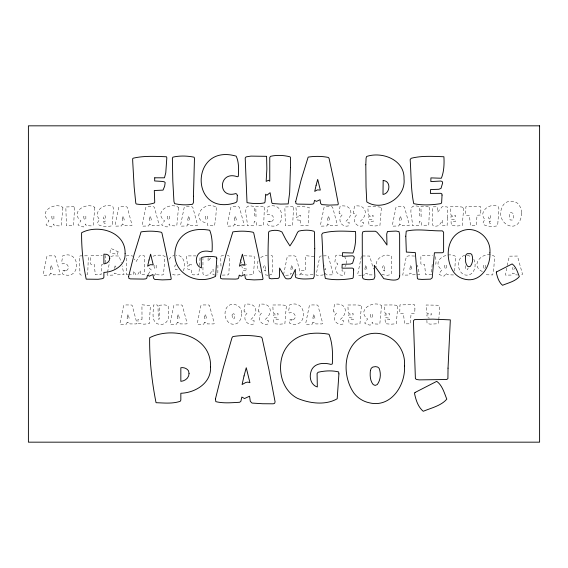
<?xml version="1.0" encoding="UTF-8"?>
<svg xmlns="http://www.w3.org/2000/svg" width="568" height="568" viewBox="0 0 568 568"><rect width="100%" height="100%" fill="white"/><g stroke="black" fill="none" stroke-linecap="round" stroke-linejoin="round"><path stroke-width="0.43" stroke-dasharray="2.84 2.13" d="M217.913 265.213L217.835 274.23L216.834 275.068M208.122 257.645L208.037 261.308L210.955 257.425M105.627 263.034L105.25 255.557M199.624 265.611L200.071 256.715L199.304 256.274M438.823 319.706L439.639 306.166L437.829 305.215L426.128 304.995L426.419 311.037L427.157 313.593L431.325 313.458L431.36 314.928L426.816 314.899L427.292 317.661L429.408 318.08M465.448 265.774L465.462 268.046L466.236 269.772L467.386 269.772L468.167 268.068M432.198 264.326L431.353 274.72L425.631 274.742L424.552 264.39L421.399 264.39L420.874 263.829L420.874 256.154L421.399 255.628L432.546 255.38M199.411 268.664L198.601 274.805L193.326 274.876L191.239 274.103L191.416 269.409L187.916 269.246L187.277 267.691L187.312 265.973L191.274 265.583L191.239 264.326L187.348 264.326L186.531 255.905L195.889 255.898M454.649 271.071L455.628 256.381C446.973 250.907 430.501 261.259 441.84 269.935L438.965 273.719L439.405 274.649L443.942 276.176L446.746 273.087L446.746 274.209L447.364 274.77L453.512 274.947M438.759 320.558L438.198 323.76L430.082 324.129L427.051 323.448L426.873 320.324M346.629 263.566L346.707 260.329L344.712 256.892M148.283 274.067L151.258 269.935L148.582 267.493M107.395 273.045L107.082 274.699L107.608 275.26L113.671 275.054L114.374 273.087L115.808 273.755L116.582 273.336L117.214 274.827L124.016 274.649L122.12 265.902M107.551 272.221L109.532 262.281M283.574 274.699L287.294 256.466L288.359 255.962L294.025 255.82L295.878 256.367L300.614 273.861L300.507 274.649L299.911 274.841L296.439 274.947M506.635 268.082L505.499 275.118L511.96 275.054L512.663 273.087L514.097 273.755L514.871 273.336L515.503 274.827L517.625 274.94M114.409 268.565L115.318 264.951L115.95 267.287M512.975 267.23L512.556 269.232L514.8 269.757L514.423 268.11M361.347 256.466L357.634 274.699L358.159 275.26L361.191 275.246M507.103 265.604L509.382 256.168L517.427 256.047L522.411 273.861L522.304 274.649L520.43 274.926M258.035 260.925C256.509 264.908 257.347 269.885 260.598 272.789M183.215 270.801C186.453 264.944 183.918 254.961 176.052 255.174M342.156 269.246L342 270.893L344.996 271.582L344.414 274.947C337.626 276.957 332.692 269.125 337.79 264.148L337.385 263.254L334.843 262.43L335.724 255.522L337.442 254.925L341.822 255.451M154.098 275.75L156.172 273.087L156.172 274.209L156.782 274.77L162.15 275.019L163.477 274.529L165.047 256.381C161.34 254.563 156.647 254.89 152.827 256.274M169.058 259.278L171.124 256.779L174.17 255.359M177.273 269.09L176.811 269.772L175.661 269.772L174.887 268.046L174.873 265.774L176.151 264.638M344.946 266.662L345.997 265.199M110.796 256.466L113.352 255.841L119.138 256.047L121.225 262.721M323.199 274.557L322.709 275.054L319.678 275.246L316.646 275.26L316.12 274.699L319.834 256.466L320.906 255.962L326.564 255.82L328.425 256.367L333.196 274.316L332.457 274.841L327.161 274.926L325.897 274.557L325.62 273.336L325.272 273.634M260.691 257.56L263.545 255.998L267.201 255.373M66.349 270.652C71.007 268.231 66.854 261.635 62.366 263.9L61.841 263.374L61.898 260.712L62.828 255.664C81.146 249.522 81.188 281.203 62.892 274.209L62.473 273.684L62.579 270.844L66.349 270.652A4.43 4.43 0 0 1 63.58 270.794M271.518 221.555C276.183 219.134 272.029 212.538 267.542 214.803L267.017 214.278L267.066 211.615L267.997 206.567C286.322 200.419 286.364 232.106 268.068 225.113L267.649 224.587L267.748 221.747L271.518 221.555A4.43 4.43 0 0 1 268.749 221.69M293.28 319.748C297.937 317.327 293.784 310.731 289.297 312.996L288.771 312.471L288.828 309.808L289.751 304.76C308.076 298.619 308.119 330.299 289.822 323.306L289.403 322.78L289.51 319.94L293.28 319.748A4.43 4.43 0 0 1 290.511 319.89M313.025 274.557L307.664 275.089L302.148 274.557L301.736 274.28L301.494 270.808L302.02 270.283L305.662 270.425L305.634 255.692L314.061 256.509M86.876 274.912L87.72 273.826L88.352 256.573L87.529 255.806L80.18 255.877L79.513 256.537L79.939 274.28L81.075 275.118L82.878 275.089M464.745 255.359C454.414 257.78 457.545 277.241 468.508 274.969A7.505 7.505 0 0 0 472.817 272.313C475.743 268.188 476.062 261.94 472.853 257.872M435.386 264.255L435.912 263.729L435.997 261.642L435.564 255.557M269.189 275.175L272.186 273.968L272.484 268.004L272.462 256.438L272.235 255.785L270.098 255.33M362.419 255.962L369.69 256.047L373.474 269.083M223.586 255.699L221.364 255.877L220.696 256.537L221.009 268.004M102.829 264.255L101.885 264.326L101.04 274.72L95.317 274.742L94.238 264.39L91.086 264.39L90.56 263.829L90.56 256.154L91.086 255.628L102.233 255.38M361.951 275.196L364.223 275.054L364.926 273.087L366.36 273.755L367.134 273.336L367.766 274.827L372.693 274.926M128.574 274.834L133.693 274.316L133.87 271.021L135.83 274.734L137.57 274.77L140.182 270.496L140.672 274.628L144.315 274.578L144.776 263.41L144.336 255.806L139.778 255.699L136.043 261.656L134.339 259.029M285.619 275.253L290.17 275.054L290.866 273.087L291.746 273.563M244.084 255.77L253.03 256.118L254.833 257.063L253.399 274.663L246.015 275.047M222.258 275.118L228.059 274.912L228.897 273.826L229.529 256.573L228.705 255.806L227.349 255.735M242.564 265.618L246.562 265.831L246.526 264.354M215.087 275.153L212.964 274.55L213.121 269.409L209.301 274.77C207.583 274.976 203.174 276.417 202.954 273.684L202.954 258.397M267.975 275.26L264.014 274.663M467.251 255.231L471.625 256.743M127.772 274.841L126.714 274.72L126.33 273.897L126.224 256.189L126.877 255.557L129.312 255.38L132.955 256.154M414.661 256.047L408.882 255.841L406.319 256.466L402.733 275.118L409.194 275.054L409.897 273.087L411.331 273.755L412.105 273.336L412.737 274.827L419.539 274.649L417.445 265.1M172.523 274.245L174.206 274.926L177.926 274.969A7.505 7.505 0 0 0 181.022 273.527M482.374 271.582C468.621 264.944 484.135 249.537 494.536 256.374L493.904 267.216L492.719 274.947L486.336 274.77L485.633 274.209L485.633 272.903M381.831 274.152C384.692 275.352 388.597 276.005 391.21 273.968L391.636 261.834L391.267 255.785C384.373 253.278 374.631 258.227 376.463 266.491M324.477 269.161L325.549 269.757L324.569 265.732M148.418 274.351L148.823 274.649M242.55 274.649L242.16 270.737L246.739 270.567L246.668 269.019L242.493 268.565L241.826 266.356M241.62 261.94L241.876 263.176M168.298 311.086C170.379 318.932 165.856 327.026 157.066 323.689C150.832 320.281 153.793 310.661 153.367 305.03L155.994 304.76L157.975 305.279L158.316 319.131L159.083 319.195L159.395 318.364L159.43 305.215L164.535 304.902L168.163 305.534L168.298 311.086M447.47 217.785L447.101 225.709L442.806 225.815L442.685 220.306L438.865 225.674C437.147 225.879 432.738 227.321 432.518 224.587L432.802 206.844L437.395 206.773L437.601 212.212L442.216 206.688L447.279 206.937L447.47 217.785M414.924 308.651L414.69 313.216L411.104 313.422L410.266 323.817L404.537 323.845L403.465 313.493L400.305 313.493L399.78 312.933L399.95 304.888L414.47 304.654L414.924 308.651M480.869 210.458L480.635 215.024L477.049 215.222L476.204 225.624L470.481 225.645L469.402 215.293L466.25 215.293L465.725 214.732L465.888 206.695L480.414 206.461L480.869 210.458M74.522 207.476L73.627 225.553L66.435 225.794L65.824 206.986L73.691 206.709L74.522 207.476M142.007 317.697L141.972 319.521L137.932 319.514L138.045 323.377L143.974 324.186L149.334 323.661L150.371 305.605L141.936 304.789L142.007 317.697M264.383 207.299L263.666 225.162L256.672 225.255L256.218 221.783L255.728 222.202L254.429 221.186L253.498 225.517L247.194 225.674C248.067 218.261 240.214 202.251 254.201 206.617L254.57 216.593L255.06 216.209L256.005 216.664L255.827 206.638L262.104 206.546L264.383 207.299M293.521 207.476L292.626 225.553L285.441 225.794L284.824 206.986L292.697 206.709L293.521 207.476M300.749 220.306L300.728 225.29L304.434 225.901L308.147 225.425L309.198 207.384L303.781 206.724L295.871 206.809L296.688 215.229L300.579 215.222L300.614 216.486L296.404 217.154L297.071 219.922L300.749 220.306M429.5 207.299L428.776 225.162L421.783 225.255L421.328 221.783L420.838 222.202L419.539 221.186L418.609 225.517L412.311 225.674C413.177 218.261 405.325 202.251 419.312 206.617L419.681 216.593L420.171 216.209L421.115 216.664L420.945 206.638L427.221 206.546L429.5 207.299M118.123 251.809L117.32 254.471L110.831 252.895L110.057 252.192L110.391 248.777L111.442 248.685L118.123 251.809M216.458 207.618L215.691 218.119L214.498 225.851L208.115 225.674L207.412 225.113L207.412 223.146C189.421 220.341 203.174 199.474 216.323 207.277L216.458 207.618M244.084 310.128L244.155 311.896L246.036 312.073L246.974 313.245C241.876 318.229 246.81 326.053 253.598 324.044L254.18 320.679L251.688 320.359L250.971 319.344C259.306 312.734 256.757 302.275 245.078 304.306L244.084 310.128M258.461 310.128L258.532 311.896L260.414 312.073L261.358 313.245C256.253 318.229 261.188 326.053 267.982 324.044L268.558 320.679L266.072 320.359L265.348 319.344C273.684 312.734 271.135 302.275 259.455 304.306L258.461 310.128M333.53 310.128L333.601 311.896L335.482 312.073L336.419 313.245C331.321 318.229 336.256 326.053 343.051 324.044L343.626 320.679L341.134 320.359L340.417 319.344C348.752 312.734 346.203 302.275 334.524 304.306L333.53 310.128M339.124 211.928L339.195 213.703L341.077 213.88L342.021 215.052C336.916 220.029 341.858 227.86 348.645 225.851L349.228 222.486L346.736 222.166L346.019 221.151C354.347 214.541 351.805 204.082 340.118 206.113L339.124 211.928M353.509 211.928L353.58 213.703L355.454 213.88L356.399 215.052C351.294 220.029 356.235 227.86 363.023 225.851L363.605 222.486L361.113 222.166L360.396 221.151C368.731 214.541 366.183 204.082 354.503 206.113L353.509 211.928M265.732 270.07L265.696 270.986C262.771 270.602 262.366 265.526 265.625 265.412L265.732 270.07M384.763 270.07L384.728 270.986C381.803 270.602 381.398 265.526 384.657 265.412L384.763 270.07M286.322 306.166L284.88 323.76L279.69 324.186L274.032 323.746L273.641 319.834L278.221 319.663L278.199 318.854L278.15 318.115L273.975 317.661L273.492 314.899L278.043 314.928L278.008 313.458L273.84 313.593L273.101 311.037L272.81 304.995L281.707 304.952L284.511 305.215L286.322 306.166M361.383 306.166L359.949 323.76L354.759 324.186L349.1 323.746L348.709 319.834L353.289 319.663L353.268 318.854L353.218 318.115L349.043 317.661L348.56 314.899L353.111 314.928L353.076 313.458L348.901 313.593L348.17 311.037L347.879 304.995L356.775 304.952L359.579 305.215L361.383 306.166M381.362 207.966L379.928 225.567L374.738 225.986L369.072 225.553L368.689 221.641L373.261 221.463L373.247 220.661L373.197 219.922L369.022 219.468L368.54 216.706L373.091 216.735L373.055 215.258L368.88 215.4L368.142 212.844L367.858 206.802L376.754 206.759L379.559 207.022L381.362 207.966M397.749 306.166L396.308 323.76L391.118 324.186L385.459 323.746L385.068 319.834L389.648 319.663L389.627 318.854L389.577 318.115L385.402 317.661L384.919 314.899L389.47 314.928L389.435 313.458L385.267 313.593L384.529 311.037L384.238 304.995L393.134 304.952L395.939 305.215L397.749 306.166M463.687 207.966L462.253 225.567L457.062 225.986L451.397 225.553L451.013 221.641L455.593 221.463L455.571 220.661L455.522 219.922L451.347 219.468L450.864 216.706L455.415 216.735L455.38 215.258L451.205 215.4L450.474 212.844L450.183 206.802L459.079 206.759L461.883 207.022L463.687 207.966M62.913 207.618L61.209 225.425L59.881 225.922L54.514 225.674L53.903 225.113L53.903 223.991L51.525 226.973L47.833 226.114L46.029 224.829L48.99 220.838C37.651 212.162 54.13 201.81 62.778 207.284L62.913 207.618M94.856 207.618L93.152 225.425L91.824 225.922L86.457 225.674L85.846 225.113L85.846 223.991L83.468 226.973L79.783 226.114L77.972 224.829L80.94 220.838C69.594 212.162 86.073 201.81 94.721 207.284L94.856 207.618M112.542 221.676L112.265 225.29L111.718 225.865C107.785 226.831 92.272 226.98 99.627 219.681C92.144 211.75 104.959 201.839 112.947 206.844L113.472 208.633L112.542 221.676M178.515 207.618L176.818 225.425L175.484 225.922L170.116 225.674L169.505 225.113L169.505 223.991L167.127 226.973L163.442 226.114L161.631 224.829L164.599 220.838C153.254 212.162 169.733 201.81 178.387 207.284L178.515 207.618M381.547 305.811L379.85 323.625L378.515 324.115L373.148 323.866L372.537 323.306L372.537 322.184L370.159 325.166L366.474 324.307L364.663 323.029L367.631 319.031C356.285 310.355 372.764 300.003 381.419 305.477L381.547 305.811M497.966 221.676L497.682 225.29L497.142 225.865C493.201 226.831 477.688 226.98 485.044 219.681C477.56 211.75 490.376 201.839 498.363 206.844L498.889 208.633L497.966 221.676M241.712 313.735L241.116 318.101L239.412 321.417A7.505 7.505 0 0 1 235.109 324.072C226.092 325.911 222.287 313.032 227.143 307.004C232.184 300.827 242.77 305.996 241.712 313.735M521.673 213.014C520.153 238.205 491.632 222.62 503.532 204.636A9.244 9.244 0 0 1 508.772 201.434L513.472 201.427A9.656 9.656 0 0 1 518.868 204.565L520.955 208.3L521.673 213.014M232.049 314.871L232.369 318.172L233.434 319.102L234.456 318.186L234.797 314.871L234.556 314.21L233.334 313.735L232.049 314.871M509.212 214.335L509.716 219.063L510.447 220.022L512.265 220.036L513.479 217.665L513.515 214.335L513.138 213.348L511.221 212.631A1.86 1.86 0 0 0 509.212 214.335M103.262 216.933L103.362 218.502L105.343 219.397L105.236 215.819L104.043 215.925L103.262 216.933M488.679 216.933L488.778 218.502L490.759 219.397L490.653 215.819L489.46 215.925L488.679 216.933M50.445 273.087L49.75 275.054L43.679 275.26L43.154 274.699L46.874 256.466L49.43 255.841L54.656 255.891L55.465 256.367L60.229 274.316L59.491 274.841L53.285 274.827L52.661 273.336L51.887 273.755L50.445 273.087M122.283 223.991L121.58 225.95L115.517 226.163L114.984 225.602L118.705 207.37L121.261 206.738L126.486 206.795L127.296 207.27L132.06 225.219L131.329 225.744L125.123 225.723L124.491 224.239L123.717 224.658L122.283 223.991M127.175 322.184L126.472 324.15L120.409 324.356L119.883 323.796L123.597 305.57L126.16 304.938L131.386 304.988L132.188 305.463L136.959 323.412L136.221 323.938L130.015 323.923L129.383 322.432L128.617 322.851L127.175 322.184M149.412 223.991L148.709 225.95L142.646 226.163L142.121 225.602L145.841 207.37L148.397 206.738L153.623 206.795L154.425 207.27L159.196 225.219L158.458 225.744L152.252 225.723L151.62 224.239L150.854 224.658L149.412 223.991M187.781 223.991L187.078 225.95L181.007 226.163L180.482 225.602L184.202 207.37L186.758 206.738L191.984 206.795L192.793 207.27L197.557 225.219L196.826 225.744L190.614 225.723L189.989 224.239L189.215 224.658L187.781 223.991M177.351 322.184L176.648 324.15L170.585 324.356L170.059 323.796L173.772 305.57L176.336 304.938L181.561 304.988L182.364 305.463L187.135 323.412L186.396 323.938L180.191 323.923L179.559 322.432L178.792 322.851L177.351 322.184M204.487 322.184L203.784 324.15L197.721 324.356L197.195 323.796L200.909 305.57L203.472 304.938L208.69 304.988L209.5 305.463L214.264 323.412L213.532 323.938L207.327 323.923L206.695 322.432L205.921 322.851L204.487 322.184M234.442 223.991L233.746 225.95L227.676 226.163L227.15 225.602L230.871 207.37L233.427 206.738L238.652 206.795L239.455 207.27L244.226 225.219L243.487 225.744L237.282 225.723L236.65 224.239L235.883 224.658L234.442 223.991M312.933 322.184L312.237 324.15L306.166 324.356L305.641 323.796L309.361 305.57L311.917 304.938L317.143 304.988L317.945 305.463L322.716 323.412L321.978 323.938L315.772 323.923L315.141 322.432L314.374 322.851L312.933 322.184M327.637 223.991L326.941 225.95L320.87 226.163L320.345 225.602L324.065 207.37L326.621 206.738L331.847 206.795L332.656 207.27L337.42 225.219L336.682 225.744L330.477 225.723L329.852 224.239L329.078 224.658L327.637 223.991M399.56 223.991L398.857 225.95L392.793 226.163L392.261 225.602L395.981 207.37L398.537 206.738L403.763 206.795L404.572 207.27L409.336 225.219L408.605 225.744L402.4 225.723L401.768 224.239L400.994 224.658L399.56 223.991M205.218 216.749L205.694 219.028L207.412 219.745L207.412 215.854L205.218 216.749M483.439 265.845L483.915 268.124L485.633 268.849L485.633 264.951L483.439 265.845M50.765 267.23L50.346 269.232L52.59 269.757L51.397 264.951L50.765 267.23M122.596 218.133L122.177 220.136L124.42 220.661L123.228 215.854L122.596 218.133M127.495 316.333L127.069 318.329L129.312 318.854L128.119 314.054L127.495 316.333M149.732 218.133L149.306 220.136L151.549 220.661L150.364 215.854L149.732 218.133M188.093 218.133L187.674 220.136L189.918 220.661L188.725 215.854L188.093 218.133M177.67 316.333L177.244 318.329L179.488 318.854L178.295 314.054L177.67 316.333M204.799 316.333L204.381 318.329L206.624 318.854L205.431 314.054L204.799 316.333M234.761 218.133L234.335 220.136L236.579 220.661L235.393 215.854L234.761 218.133M291.185 267.23L290.766 269.232L293.01 269.757L291.817 264.951L291.185 267.23M327.956 218.133L327.537 220.136L329.781 220.661L328.588 215.854L327.956 218.133M313.252 316.333L312.826 318.329L315.07 318.854L313.884 314.054L313.252 316.333M365.238 267.23L364.819 269.232L367.063 269.757L365.87 264.951L365.238 267.23M399.872 218.133L399.453 220.136L401.697 220.661L400.504 215.854L399.872 218.133M410.21 267.23L409.791 269.232L412.034 269.757L410.841 264.951L410.21 267.23M51.695 216.678L52.142 218.914L53.903 219.717L53.903 215.854L51.695 216.678M83.638 216.678L84.085 218.914L85.846 219.717L85.846 215.854L83.638 216.678M153.963 265.774L154.411 268.011L156.172 268.813L156.172 264.951L153.963 265.774M167.297 216.678L167.745 218.914L169.505 219.717L169.505 215.854L167.297 216.678M370.329 314.871L370.776 317.107L372.537 317.91L372.537 314.054L370.329 314.871M444.538 265.774L444.985 268.011L446.746 268.813L446.746 264.951L444.538 265.774M103.731 221.57L104.114 223.082A1.903 1.903 0 0 0 105.414 223.288L105.378 221.044L103.731 221.57M489.147 221.57L489.531 223.082A1.903 1.903 0 0 0 490.83 223.288L490.795 221.044L489.147 221.57"/><path stroke-width="0.85" d="M290.44 167.638L289.652 192.659L288.182 203.919L280.755 204.097L272.427 203.529L271.859 202.783L270.105 192.701L266.861 195.243L265.632 194.192L265.022 202.08L264.496 202.868C258.845 204.04 252.661 203.642 247.009 202.648L245.213 157.996L246.086 156.896L250.907 156.108L266.598 156.328L266.861 169.037L266.158 181.398L268.529 180.255L269.757 181.22L269.757 157.379L270.673 156.285C276.971 154.851 283.787 155.234 290.014 156.818L290.44 157.379L290.44 167.638M314.736 248.734L314.21 276.517L313.245 278.576C307.508 278.867 301.239 279.726 295.807 277.567L295.282 275.728L295.367 269.331L291.334 277.66L290.461 278.625L288.09 278.888L286.123 278.71L285.022 277.66L279.591 268.018L279.371 277.219L278.363 278.356L271.263 278.796L269.246 278.228C267.592 263.091 267.968 247.534 268.636 232.255L269.204 231.29C273.18 229.99 278.334 229.728 281.955 231.992L285.683 239.27L289.936 245.93L294.181 239.355L297.646 232.17L298.917 231.069C303.802 229.955 309.34 229.742 314.069 231.29L314.473 232.255L314.736 248.734M193.454 196.251L193.404 202.698L192.573 204.231C186.766 205.261 180.283 204.991 174.603 203.614L173.95 201.555L172.807 180.823L172.374 158.429L172.885 157.158C179.637 155.547 187.312 155.795 194.107 157.201L194.462 158.344L193.454 196.251M405.793 236.203L406.34 252.085L415.3 252.59L417.409 278.576L418.282 279.151L421.967 279.413L430.551 279.151L432.22 277.83L434.413 252.767L442.302 252.767L443.26 252.369L443.615 251.361L443.615 232.17L442.302 230.849C430.445 231.141 417.757 228.471 406.234 231.141L405.793 236.203M365.813 164.784L366.033 187.007L366.779 201.903C382.179 211.992 406.127 197.877 404.025 178.941C404.877 159.878 382.278 151.23 366.644 156.463L366.076 158.082L365.813 164.784M448.031 368.156L447.911 378.65L446.682 379.509L419.383 379.878L416.557 379.509L415.393 378.65L413.433 320.735L414.534 319.628L432.816 319.138L450.332 319.869L448.031 368.156M237.325 195.42L237.062 201.207L236.011 202.52C189.407 218.183 189.662 142.76 236.181 156.15C239.093 162.299 238.652 169.825 238.311 176.421L237.325 176.747C218.595 169.995 216.955 199.226 235.748 193.581L236.799 194.107L237.325 195.42M353.665 269.857L353.225 277.66L352.487 278.405C343.647 279.818 334.105 280.365 325.357 278.448C322.368 264.148 322.88 249.075 321.765 234.449L322.723 233.086C333.338 230.331 344.74 231.176 355.532 231.531C355.916 238.574 355.689 246.377 352.962 253.03L342.532 252.675L342.447 256.36L352.437 255.834L353.821 256.296L354.283 257.673L352.614 263.197L350.47 264.049L342.184 264.333L342.007 268.188L352.352 268.103L353.445 268.629L353.665 269.857M442.046 195.065L441.613 202.868L440.867 203.614C432.028 205.034 422.485 205.573 413.738 203.656C410.749 189.364 411.26 174.284 410.146 159.658L411.111 158.302C421.719 155.547 433.121 156.392 443.913 156.747C444.297 163.783 444.07 171.586 441.35 178.238L430.92 177.891L430.828 181.568L440.825 181.043L442.202 181.504L442.664 182.889L440.995 188.406L438.851 189.265L430.565 189.549L430.388 193.404L440.732 193.319L441.826 193.844L442.046 195.065M154.737 177.805L154.645 180.958L162.668 181.44L164.542 181.93L165.167 182.619L164.642 186.219L163.037 190.117L154.297 190.514L154.737 202.258L154.354 202.961C148.667 204.892 142.213 204.913 136.327 204.011L135.802 203.309L134.14 186.829L132.734 161.759L132.649 158.784L133.175 158.202C143.974 155.625 155.554 156.377 166.502 156.768L166.829 157.819L165.778 172.764L164.464 177.812L154.737 177.805M383.166 180.517L382.988 194.455C390.301 193.511 391.316 180.816 383.166 180.517M216.799 258.554L215.577 276.346C194.22 287.11 167.418 269.679 176.705 244.616A22.677 22.677 0 0 1 185.104 233.895C192.282 228.996 201.413 228.847 209.706 230.239C212.368 236.749 212.425 244.538 212.091 251.475L211.104 251.801C205.651 250.225 198.154 250.879 196.684 257.545C195.527 261.543 197.06 266.633 201.377 267.926L201.2 258.284L201.945 257.411C206.645 256.274 211.885 256.033 216.585 257.148L216.799 258.554M338.918 373.865L337.2 398.771C325.457 405.545 309.56 403.465 297.412 398.303C281.976 390.259 277.234 369.96 282.779 354.354A31.751 31.751 0 0 1 294.543 339.352C304.597 332.486 317.377 332.28 328.978 334.232C332.72 343.349 332.791 354.247 332.323 363.953L330.945 364.415C323.313 362.206 312.819 363.122 310.76 372.452C309.141 378.054 311.285 385.182 317.327 386.993L317.079 373.495L318.123 372.267C324.704 370.677 332.039 370.343 338.613 371.898L338.918 373.865M399.687 275.991C399.595 282.829 387.717 279.144 383.819 278.71L374.269 265.299L374.88 276.694L373.957 279.058C370.514 279.946 366.58 280.045 363.222 278.796L362.476 277.354L362.349 275.203L362.256 234.009L362.789 231.858L365.061 231.29L375.448 231.247L376.982 232.255L382.378 238.432L386.978 245.049L386.716 234.009L387.504 231.467L396.095 231.069L398.985 231.645L399.645 234.712L399.687 275.991M404.473 365.891C405.786 385.139 390.89 408.186 369.299 402.79A26.256 26.256 0 0 1 354.226 393.496C341.865 376.463 342.554 346.104 363.484 336.007C384.11 326.273 406.297 343.959 404.473 365.891M489.893 252.852C490.837 266.598 480.194 283.063 464.773 279.215A18.751 18.751 0 0 1 454.002 272.576C445.177 260.407 445.667 238.723 460.62 231.51C474.969 224.438 491.505 237.424 489.893 252.852M370.393 370.599C369.882 375.363 370.009 380.745 373.211 384.6L375.143 385.402L377.244 384.586C380.659 380.07 381.149 373.481 379.133 368.284L377.649 367.042L375.512 366.623L372.842 367.042L371.216 368.284L370.393 370.599M465.547 256.218L465.618 261.947L466.406 264.51L467.563 266.222L468.948 266.79L470.446 266.207C472.888 262.984 473.236 258.277 471.795 254.563L470.73 253.676L467.301 253.676L466.143 254.563L465.547 256.218M125.095 253.555C125.769 265.079 114.211 272.1 103.887 272.399L103.887 277.305L103.447 278.142L102.133 278.71L98.101 279.279L86.18 279.151C83.162 263.957 81.401 248.109 81.622 232.724C97.994 223.984 125.897 231.687 125.095 253.555M210.529 366.871C211.481 383.002 195.293 392.836 180.837 393.255L180.837 400.128L180.226 401.292C172.551 403.954 164.06 402.953 156.051 402.705C151.826 381.44 149.356 359.246 149.668 337.711C172.722 325.954 211.665 335.716 210.529 366.871M128.617 276.431L128.879 278.405L130.363 278.888L143.597 279.101L145.877 278.838L146.757 278.185L147.46 275.118L149.384 276.169L152.977 274.5L153.502 278.185L154.73 279.413L162.313 279.896L170.883 279.584L171.209 278.533L166.871 255.792L161.923 232.958L161.177 232.213C154.645 230.899 147.623 230.856 141.056 231.907L134.112 254.542L128.617 276.431M220.412 276.431L220.675 278.405L222.166 278.888L235.4 279.101L237.68 278.838L238.56 278.185L239.256 275.118L241.187 276.169L244.78 274.5L245.305 278.185L246.533 279.413L254.116 279.896L262.686 279.584L263.012 278.533L258.674 255.792L253.719 232.958L252.973 232.213C246.448 230.899 239.426 230.856 232.859 231.907L225.915 254.542L220.412 276.431M215.457 398.899L215.826 401.661C223.522 403.514 231.772 402.719 239.632 402.272L240.86 401.349L241.84 397.06L244.538 398.53L249.572 396.194L250.303 401.349L252.022 403.067L262.636 403.741L273.251 403.805L274.635 403.315L275.089 401.839L269.019 370.002L262.082 338.031L261.046 336.987C251.901 335.156 242.074 335.092 232.88 336.561L232.021 337.669L223.153 368.249L215.457 398.899M295.701 201.64L295.964 203.614L297.454 204.097L310.689 204.317L312.968 204.054L313.841 203.394L314.544 200.326L316.468 201.377L320.068 199.716L320.593 203.394L321.822 204.622L329.397 205.105L337.967 204.799L338.294 203.749L333.956 181L329.007 158.167L328.261 157.421C321.729 156.115 314.707 156.065 308.147 157.116L301.196 179.751L295.701 201.64M109.759 258.284C109.773 261.465 106.869 263.687 103.887 263.9L103.887 254.166L106.635 254.329L108.225 255.089L109.376 256.395L109.759 258.284M189.059 373.495C189.073 377.947 185.019 381.057 180.837 381.348L180.837 367.73C183.705 367.24 186.922 368.334 188.519 370.84L189.059 373.495M149.036 259.995L147.63 266.179L150.307 264.688L153.239 264.858L150.612 254.166L149.036 259.995M240.839 259.995L239.433 266.179L242.11 264.688L245.042 264.858L242.415 254.166L240.839 259.995M244.048 375.888L242.082 384.543L245.823 382.456L247.854 382.086L249.934 382.697L246.256 367.73L244.048 375.888M316.12 185.211L314.722 191.388L317.391 189.897L320.331 190.074L317.697 179.381L316.12 185.211M414.995 392.516L414.534 393.496C415.861 399.922 418.055 406.979 423.245 411.289C431.183 407.959 441.095 405.829 446.803 399.141C444.311 393.006 442.309 385.331 436.742 381.348L414.995 392.516M496.624 271.873L496.29 272.576C497.334 277.127 498.81 282.204 502.517 285.285C508.182 282.907 515.261 281.38 519.344 276.609C517.562 272.221 516.127 266.74 512.159 263.9L496.624 271.873M539.6 125.833L28.4 125.833L28.4 442.167L539.6 442.167L539.6 125.833"/></g></svg>
